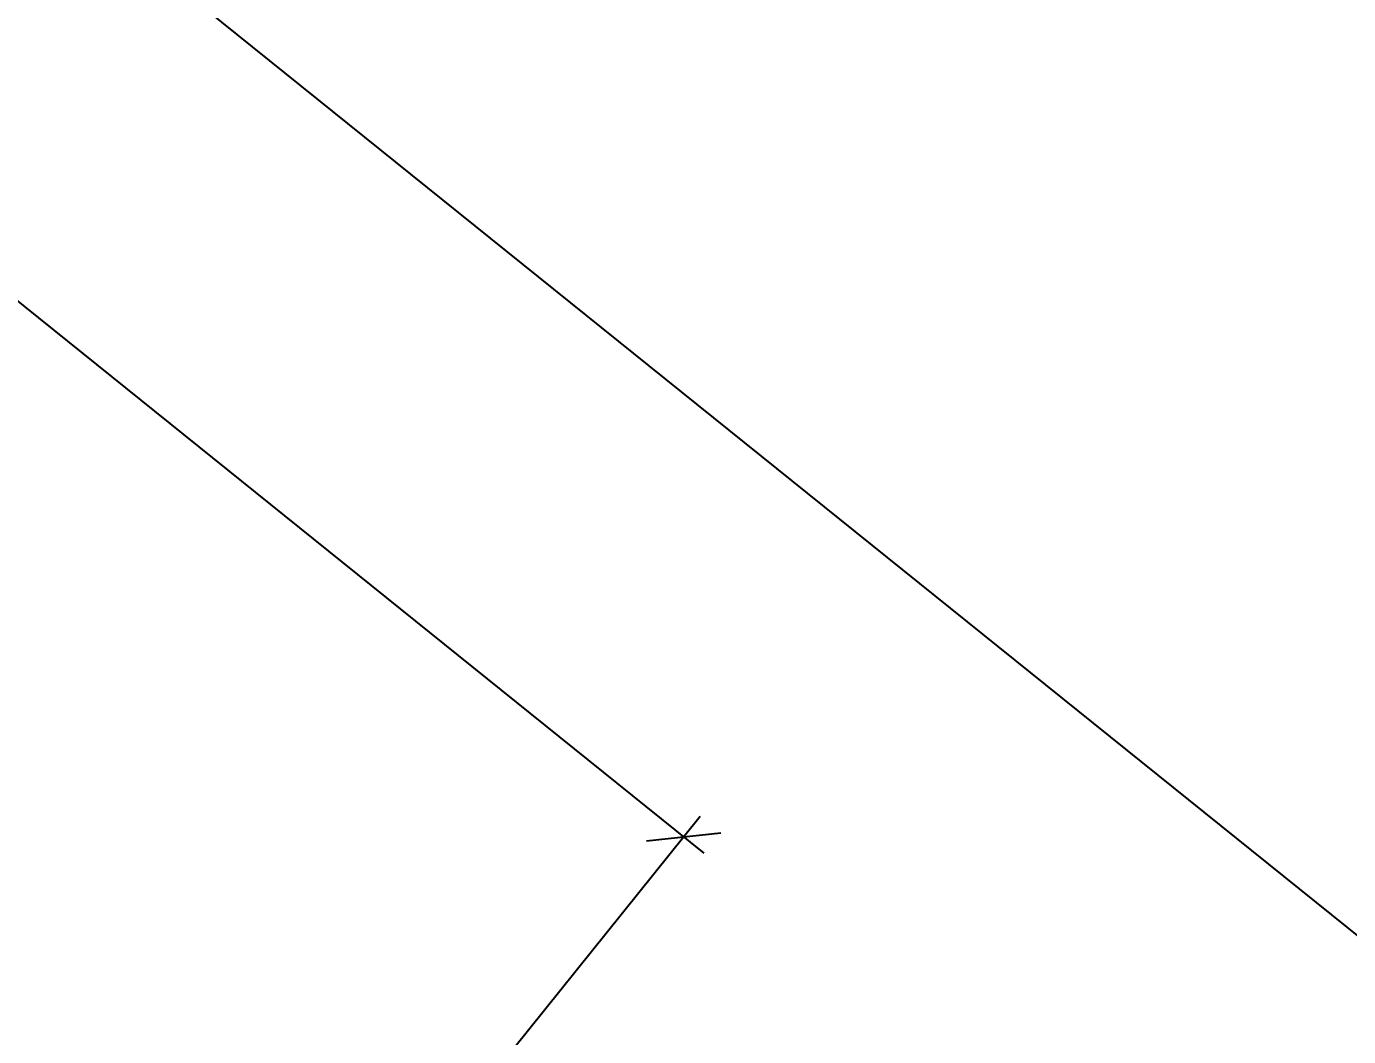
# Model space of a CAD drawing. Extents: x -1.8 to 45.6, y -22.6 to 61.5.
# Drawn here: x 21.74 to 26.75, y 53.29 to 57.11 of the extents above; entities that cross this region are included whole.
import ezdxf

# ---------------------------------------------------------------- set-up
doc = ezdxf.new("R2010")
doc.units = 0
doc.header["$MEASUREMENT"] = 0
doc.header["$PDMODE"] = 35
doc.header["$PDSIZE"] = 0.3
doc.layers.get('0').update_dxf_attribs({"linetype": 'CONTINUOUS'})
doc.layers.get('DEFPOINTS').update_dxf_attribs({"linetype": 'CONTINUOUS'})
doc.layers.add('60%', color=7, linetype='CONTINUOUS')
doc.layers.add('a-dim', color=3, linetype='CONTINUOUS')
doc.styles.add('A100-STEXT', font='arial.ttf', dxfattribs={"height": 0.25})
doc.dimstyles.new('A100-DIM', dxfattribs={"dimtxt": 0.25, "dimasz": 0.2, "dimexe": 0.1, "dimexo": 0.3, "dimgap": 0.1, "dimtad": 1, "dimlfac": 100, "dimrnd": 0.5, "dimdsep": 46, "dimtxsty": 'A100-STEXT', "dimblk1": 'OBLIQUE', "dimblk2": 'OBLIQUE', "dimsah": 1, "dimcen": -0.05, "dimdle": 0.1, "dimclrd": 15, "dimclre": 15, "dimclrt": 256, "dimadec": 0, "dimazin": 0, "dimtfac": 0.28, "dimtix": 1, "dimtmove": 2, "dimatfit": 3, "dimldrblk": 'OBLIQUE', "dimfxl": 1, "dimtolj": 1, "dimarcsym": 0})

# ---------------------------------------------------------------- blocks, each defined once
blk = doc.blocks.new('_OBLIQUE')
at = {"color": 0, "linetype": 'ByBlock'}
blk.add_line((-0.5, -0.5), (0.5, 0.5), dxfattribs=at)
blk = doc.blocks.new('*D232')
at = {"layer": 'a-dim', "color": 15, "lineweight": -2}
for p, q in [((15.4756, 56.6068), (15.5231, 56.6659)), ((15.3825, 56.6506), (23.9155, 49.7883)), ((23.8527, 49.8699), (23.9002, 49.9289))]:
    blk.add_line(p, q, dxfattribs=at)
at = {"layer": 'DEFPOINTS', "color": 0}
for p in [(15.2876, 56.373), (23.8376, 49.851), (23.6647, 49.6361)]:
    blk.add_point(p, dxfattribs=at)
at = {"layer": 'a-dim', "color": 15, "lineweight": -2, "xscale": 0.2, "yscale": 0.2, "zscale": 0.2}
for p, rotation in [((15.4604, 56.5879), 141.1937093654776), ((23.8376, 49.851), 321.1937093654776)]:
    blk.add_blockref('_OBLIQUE', p, dxfattribs=dict(at, rotation=rotation))
at = {"layer": 'a-dim', "insert": (19.7916, 53.3969), "char_height": 0.25, "attachment_point": 5, "rotation": 321.1937, "style": 'A100-STEXT'}
blk.add_mtext('\\A1;1075', dxfattribs=at)
blk = doc.blocks.new('*D302')
at = {"layer": '60%', "color": 15, "lineweight": -2}
for p, q in [((14.1028, 57.7557), (17.1503, 61.5451)), ((17.0097, 61.5299), (45.0024, 39.0181)), ((41.9397, 35.3693), (44.9872, 39.1587))]:
    blk.add_line(p, q, dxfattribs=at)
at = {"layer": 'DEFPOINTS', "color": 0}
for p in [(13.9148, 57.5219), (44.9245, 39.0808), (41.7517, 35.1355)]:
    blk.add_point(p, dxfattribs=at)
at = {"layer": '60%', "color": 15, "lineweight": -2, "xscale": 0.2, "yscale": 0.2, "zscale": 0.2}
for p, rotation in [((17.0876, 61.4672), 141.1937093848894), ((44.9245, 39.0808), 321.1937093848894)]:
    blk.add_blockref('_OBLIQUE', p, dxfattribs=dict(at, rotation=rotation))
at = {"layer": '60%', "insert": (31.1488, 50.4514), "char_height": 0.25, "attachment_point": 5, "rotation": 321.1937, "style": 'A100-STEXT'}
blk.add_mtext('\\A1;3572', dxfattribs=at)
blk = doc.blocks.new('*D303')
at = {"layer": '60%', "color": 15, "lineweight": -2}
for p, q in [((16.1492, 58.0349), (17.4375, 59.6368)), ((24.3092, 53.9822), (17.2969, 59.6215)), ((23.0057, 52.5209), (24.294, 54.1228))]:
    blk.add_line(p, q, dxfattribs=at)
at = {"layer": 'DEFPOINTS', "color": 0}
for p in [(17.3748, 59.5589), (15.9612, 57.8011), (22.8177, 52.2871)]:
    blk.add_point(p, dxfattribs=at)
at = {"layer": '60%', "color": 15, "lineweight": -2, "xscale": 0.2, "yscale": 0.2, "zscale": 0.2}
for p, rotation in [((17.3748, 59.5589), 141.1937093709465), ((24.2313, 54.0449), 321.1937093709465)]:
    blk.add_blockref('_OBLIQUE', p, dxfattribs=dict(at, rotation=rotation))
at = {"layer": '60%', "insert": (20.9457, 56.9793), "char_height": 0.25, "attachment_point": 5, "rotation": 321.1937, "style": 'A100-STEXT'}
blk.add_mtext('\\A1;880', dxfattribs=at)

msp = doc.modelspace()

# ---------------------------------------------------------------- dimensions: what is measured, and where the dimension line sits
at = {"layer": '60%'}
for p1, p2, distance, picture, middle in [((13.91484, 57.521928), (41.751696, 35.135489), 5.062794, '*D302', (31.148783, 50.45145)), ((22.8177, 52.28712), (15.96124, 57.80109), -2.25567, '*D303', (20.94573, 56.97927))]:
    dim = msp.add_aligned_dim(p1=p1, p2=p2, distance=distance, dimstyle='A100-DIM', dxfattribs=at)
    dim.commit()
    dim.dimension.update_dxf_attribs({"geometry": picture, "text_midpoint": middle})
at = {"layer": 'a-dim'}
dim = msp.add_aligned_dim(p1=(15.2876, 56.37304), p2=(23.66474, 49.63613), distance=0.27575, dimstyle='A100-DIM', dxfattribs=at)
dim.commit()
dim.dimension.update_dxf_attribs({"geometry": '*D232', "text_midpoint": (19.79164, 53.39687)})

doc.saveas('drawing.dxf')
